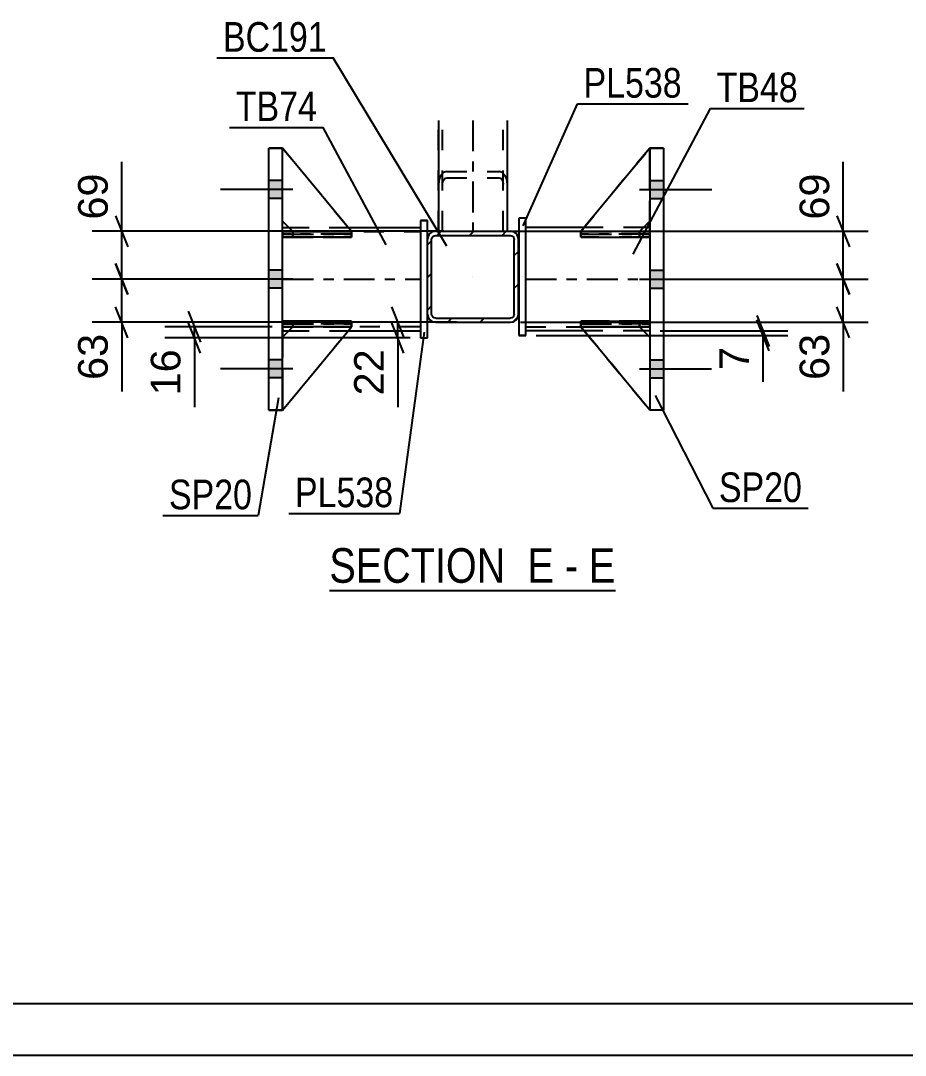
# Model space of a CAD drawing. Header units: millimetres. Extents: x -116 to 725, y -402 to 192.
# Drawn here: x 113.3 to 198.8, y -402.3 to -302.3 of the extents above; entities that cross this region are included whole.
import ezdxf

# ---------------------------------------------------------------- set-up
doc = ezdxf.new("R2010")
doc.units = ezdxf.units.MM
doc.linetypes.add('DXK_LINE_DOT2', pattern=[3.9198, 1.9599, -1.9599])
doc.linetypes.add('DXK_LINE_DOT3', pattern=[5.9187, 2.979, -0.9799, 0.9799, -0.9799])
doc.styles.add('Arial', font='ARIAL.TTF', dxfattribs={"height": 0.2})
doc.styles.add('Arial Narrow', font='ARIALN.TTF', dxfattribs={"height": 0.2})

# ---------------------------------------------------------------- blocks, each defined once
blk = doc.blocks.new('Unknown-203720616-1133')
at = {"color": 5, "linetype": 'Continuous'}
for p, q in [((-110.722, -397.25), (720.278, -397.25)), ((-115.722, -402.25), (725.278, -402.25))]:
    blk.add_line(p, q, dxfattribs=at)
blk = doc.blocks.new('Unknown-203720616-19 - 1498')
at = {"color": 6, "linetype": 'Continuous'}
blk.add_line((143.102, -357.337), (170.749, -357.337), dxfattribs=at)
at = {"color": 0, "linetype": 'Continuous'}
for points in [[(161.21, -356.587), (161.21, -353.087), (143.102, -353.087), (143.102, -356.587)], [(164.817, -356.587), (164.817, -353.087), (162.26, -353.087), (162.26, -356.587)], [(167.142, -356.587), (167.142, -353.087), (165.867, -353.087), (165.867, -356.587)], [(170.749, -356.587), (170.749, -353.087), (168.192, -353.087), (168.192, -356.587)]]:
    blk.add_wipeout(points, dxfattribs=at)
at = {"color": 7, "linetype": 'Continuous', "style": 'Arial Narrow'}
for s, height, p in [('SECTION ', 3.3405, (143.102, -356.587)), ('E', 3.34, (162.26, -356.587)), ('E', 3.34, (168.192, -356.587)), ('-', 3.34, (165.867, -356.587))]:
    blk.add_text(s, height=height, dxfattribs=at).set_placement(p)
blk = doc.blocks.new('Part-203720616-1594 - 1498')
at = {"color": 2, "linetype": 'Continuous'}
for p, q in [((138.581, -322.244), (139.176, -322.244)), ((144.913, -322.244), (151.914, -322.244)), ((138.581, -332.244), (139.186, -332.244)), ((144.921, -332.244), (151.914, -332.244))]:
    blk.add_line(p, q, dxfattribs=at)
at = {"color": 7, "linetype": 'DXK_LINE_DOT2'}
for p, q in [((138.581, -332.244), (138.581, -322.244)), ((138.581, -322.644), (151.914, -322.644)), ((139.176, -322.244), (144.913, -322.244)), ((151.914, -322.244), (151.914, -332.244)), ((151.914, -331.844), (138.581, -331.844)), ((139.186, -332.244), (144.921, -332.244))]:
    blk.add_line(p, q, dxfattribs=at)
at = {"color": 7, "linetype": 'DXK_LINE_DOT3'}
blk.add_line((138.581, -327.244), (151.914, -327.244), dxfattribs=at)
blk = doc.blocks.new('Part-203720616-1634 - 1498')
at = {"color": 7, "linetype": 'DXK_LINE_DOT2'}
for p, q in [((153.647, -322.618), (153.647, -311.906)), ((154.047, -322.618), (154.047, -311.906)), ((159.914, -322.618), (159.914, -311.906)), ((160.314, -322.618), (160.314, -311.906)), ((154.447, -316.834), (154.141, -316.928)), ((154.447, -316.834), (159.514, -316.834)), ((159.82, -316.928), (159.514, -316.834)), ((153.708, -317.599), (153.647, -318.074)), ((153.882, -317.197), (153.708, -317.599)), ((154.141, -316.928), (153.882, -317.197)), ((154.047, -318.074), (154.078, -317.837)), ((154.078, -317.837), (154.165, -317.636)), ((154.165, -317.636), (154.294, -317.501)), ((154.294, -317.501), (154.447, -317.454)), ((154.447, -317.454), (159.514, -317.454)), ((159.514, -317.454), (159.667, -317.501)), ((159.667, -317.501), (159.797, -317.636)), ((159.797, -317.636), (159.884, -317.837)), ((160.08, -317.197), (159.82, -316.928)), ((159.884, -317.837), (159.914, -318.074)), ((160.253, -317.599), (160.08, -317.197)), ((160.314, -318.074), (160.253, -317.599)), ((153.647, -322.618), (160.314, -322.618)), ((153.708, -322.618), (153.647, -322.618))]:
    blk.add_line(p, q, dxfattribs=at)
at = {"color": 7, "linetype": 'DXK_LINE_DOT3'}
blk.add_line((156.981, -311.906), (156.981, -322.001), dxfattribs=at)
blk = doc.blocks.new('Part-203720616-1702 - 1498')
at = {"color": 2, "linetype": 'Continuous'}
for p, q in [((137.248, -314.578), (137.248, -314.578)), ((137.248, -314.578), (138.581, -314.578)), ((137.248, -339.911), (137.248, -314.578)), ((138.581, -314.578), (138.581, -314.578)), ((138.581, -339.911), (138.581, -314.578)), ((138.581, -339.911), (137.248, -339.911))]:
    blk.add_line(p, q, dxfattribs=at)
at = {"color": 7, "linetype": 'DXK_LINE_DOT2'}
for p, q in [((138.581, -314.578), (137.248, -314.578)), ((137.248, -314.578), (137.248, -314.578)), ((138.581, -314.578), (138.581, -314.578)), ((137.248, -339.911), (138.581, -339.911))]:
    blk.add_line(p, q, dxfattribs=at)
blk = doc.blocks.new('Part-203720616-1574 - 1498')
at = {"color": 2, "linetype": 'Continuous'}
for p, q in [((174.082, -314.578), (175.415, -314.578)), ((174.082, -314.578), (174.082, -314.578)), ((174.082, -314.578), (174.082, -339.911)), ((175.415, -314.578), (175.415, -314.578)), ((175.415, -314.578), (175.415, -339.911)), ((175.415, -339.911), (174.082, -339.911))]:
    blk.add_line(p, q, dxfattribs=at)
at = {"color": 7, "linetype": 'DXK_LINE_DOT2'}
for p, q in [((175.415, -314.578), (174.082, -314.578)), ((174.082, -314.578), (174.082, -314.578)), ((175.415, -314.578), (175.415, -314.578)), ((175.415, -339.911), (174.082, -339.911))]:
    blk.add_line(p, q, dxfattribs=at)
blk = doc.blocks.new('Part-203720616-1597 - 1498')
at = {"color": 7, "linetype": 'DXK_LINE_DOT2'}
for p, q in [((167.415, -331.85), (173.082, -331.85)), ((174.082, -339.909), (167.415, -331.85)), ((167.415, -331.85), (167.415, -331.85)), ((173.082, -331.85), (167.415, -331.85)), ((167.415, -331.85), (174.082, -339.909)), ((173.082, -331.85), (174.082, -332.85)), ((173.082, -331.85), (173.082, -331.85)), ((174.082, -332.85), (173.082, -331.85)), ((174.082, -332.85), (174.082, -339.909))]:
    blk.add_line(p, q, dxfattribs=at)
at = {"color": 7, "linetype": 'DXK_LINE_DOT3'}
for p, q in [((167.415, -331.85), (174.082, -331.85)), ((174.082, -331.85), (174.082, -339.909))]:
    blk.add_line(p, q, dxfattribs=at)
blk = doc.blocks.new('Part-203720616-1728 - 1498')
at = {"linetype": 'Continuous'}
h = blk.add_hatch(dxfattribs=at)
h.set_pattern_fill('', scale=0.7, style=0, pattern_type=0)
h.set_pattern_definition([(45, (160.887, -331.357), (-1.57154, 1.57154), [])])
h.paths.add_polyline_path([(160.581, -331.418), (160.887, -331.357), (161.146, -331.184), (161.32, -330.924), (161.381, -330.618), (161.381, -323.418), (161.32, -323.112), (161.146, -322.852), (160.887, -322.679), (160.581, -322.618), (153.381, -322.618), (153.075, -322.679), (152.815, -322.852), (152.642, -323.112), (152.581, -323.418), (152.581, -330.618), (152.642, -330.924), (152.815, -331.184), (153.075, -331.357), (153.381, -331.418)])
h.paths.add_polyline_path([(153.381, -331.018), (153.228, -330.987), (153.098, -330.901), (153.011, -330.771), (152.981, -330.618), (152.981, -323.418), (153.011, -323.265), (153.098, -323.135), (153.228, -323.048), (153.381, -323.018), (160.581, -323.018), (160.734, -323.048), (160.864, -323.135), (160.95, -323.265), (160.981, -323.418), (160.981, -330.618), (160.95, -330.771), (160.864, -330.901), (160.734, -330.987), (160.581, -331.018)])
at = {"color": 2, "linetype": 'Continuous'}
for p, q in [((153.381, -322.618), (153.075, -322.679)), ((153.381, -322.618), (160.581, -322.618)), ((160.887, -322.679), (160.581, -322.618)), ((152.642, -323.112), (152.581, -323.418)), ((152.581, -330.618), (152.581, -323.418)), ((152.981, -323.418), (153.011, -323.265)), ((152.981, -330.618), (152.981, -323.418)), ((153.011, -323.265), (153.098, -323.135)), ((153.098, -323.135), (153.228, -323.048)), ((153.228, -323.048), (153.381, -323.018)), ((153.381, -323.018), (160.581, -323.018)), ((160.581, -323.018), (160.734, -323.048)), ((160.734, -323.048), (160.864, -323.135)), ((160.864, -323.135), (160.95, -323.265)), ((160.95, -323.265), (160.981, -323.418)), ((160.981, -330.618), (160.981, -323.418)), ((161.381, -323.418), (161.32, -323.112)), ((161.381, -330.618), (161.381, -323.418)), ((152.581, -330.618), (152.642, -330.924)), ((153.011, -330.771), (152.981, -330.618)), ((153.098, -330.901), (153.011, -330.771)), ((153.228, -330.987), (153.098, -330.901)), ((160.864, -330.901), (160.734, -330.987)), ((160.95, -330.771), (160.864, -330.901)), ((160.981, -330.618), (160.95, -330.771)), ((161.32, -330.924), (161.381, -330.618)), ((153.075, -331.357), (153.381, -331.418)), ((153.381, -331.018), (153.228, -330.987)), ((153.381, -331.018), (160.581, -331.018)), ((153.381, -331.418), (160.581, -331.418)), ((160.734, -330.987), (160.581, -331.018)), ((160.581, -331.418), (160.887, -331.357))]:
    blk.add_line(p, q, dxfattribs=at)
at = {"color": 7, "linetype": 'DXK_LINE_DOT3'}
blk.add_line((156.981, -327.018), (156.981, -327.018), dxfattribs=at)
at = {"color": 2, "linetype": 'Continuous'}
for centre, start, end in [((153.381, -323.418), 112.5, 157.5), ((160.581, -323.418), 22.5, 67.5), ((153.381, -330.618), 202.5, 247.5), ((160.581, -330.618), 292.5, 337.5)]:
    blk.add_arc(centre, 0.8, start, end, dxfattribs=at)
blk = doc.blocks.new('Part-203720616-1600 - 1498')
at = {"color": 2, "linetype": 'Continuous'}
for p, q in [((167.415, -331.85), (167.415, -331.85)), ((173.082, -331.85), (167.415, -331.85)), ((174.082, -339.909), (167.415, -331.85)), ((173.082, -331.85), (173.082, -331.85)), ((173.082, -331.85), (174.082, -332.85))]:
    blk.add_line(p, q, dxfattribs=at)
at = {"color": 7, "linetype": 'DXK_LINE_DOT2'}
for p, q in [((167.415, -331.85), (173.082, -331.85)), ((174.082, -339.909), (167.415, -331.85)), ((173.082, -331.85), (174.082, -332.85)), ((174.082, -332.85), (174.082, -339.909))]:
    blk.add_line(p, q, dxfattribs=at)
at = {"color": 7, "linetype": 'DXK_LINE_DOT3'}
for p, q in [((167.415, -331.85), (174.082, -331.85)), ((174.082, -331.85), (174.082, -339.909))]:
    blk.add_line(p, q, dxfattribs=at)
blk = doc.blocks.new('Part-203720616-1739 - 1498')
at = {"color": 2, "linetype": 'Continuous'}
for p, q in [((174.082, -314.576), (167.415, -322.649)), ((174.082, -314.578), (174.082, -314.576)), ((174.082, -314.576), (174.082, -314.576)), ((173.088, -322.643), (174.082, -321.649)), ((168.247, -322.649), (167.415, -322.649)), ((167.415, -322.649), (167.415, -322.649))]:
    blk.add_line(p, q, dxfattribs=at)
at = {"color": 7, "linetype": 'DXK_LINE_DOT2'}
for p, q in [((174.082, -314.576), (167.415, -322.649)), ((174.082, -321.649), (174.082, -314.578)), ((173.082, -322.649), (174.082, -321.649)), ((173.082, -322.649), (167.415, -322.649)), ((173.082, -322.649), (168.247, -322.649)), ((173.082, -322.649), (173.088, -322.643)), ((173.082, -322.649), (173.082, -322.649))]:
    blk.add_line(p, q, dxfattribs=at)
at = {"color": 7, "linetype": 'DXK_LINE_DOT3'}
for p, q in [((174.082, -322.649), (174.082, -314.576)), ((167.415, -322.649), (174.082, -322.649))]:
    blk.add_line(p, q, dxfattribs=at)
blk = doc.blocks.new('Bolt-203720616-1611 - 1498')
at = {"linetype": 'Continuous'}
for points in [[(138.581, -319.444), (138.581, -317.711), (137.248, -317.711), (137.248, -319.444)], [(138.581, -319.444), (138.581, -317.711), (137.248, -317.711), (137.248, -319.444)], [(138.581, -319.444), (138.581, -317.711), (137.248, -317.711), (137.248, -319.444)], [(138.581, -328.111), (138.581, -326.378), (137.248, -326.378), (137.248, -328.111)], [(138.581, -328.111), (138.581, -326.378), (137.248, -326.378), (137.248, -328.111)], [(138.581, -336.778), (138.581, -335.044), (137.248, -335.044), (137.248, -336.778)], [(138.581, -336.778), (138.581, -335.044), (137.248, -335.044), (137.248, -336.778)], [(138.581, -336.778), (138.581, -335.044), (137.248, -335.044), (137.248, -336.778)]]:
    blk.add_hatch(color=1, dxfattribs=at).paths.add_polyline_path(points)
at = {"color": 1, "linetype": 'Continuous'}
for p, q in [((138.581, -317.711), (137.248, -317.711)), ((138.581, -317.711), (137.248, -317.711)), ((138.581, -317.711), (137.248, -317.711)), ((139.581, -318.578), (132.581, -318.578)), ((139.581, -318.578), (132.581, -318.578)), ((139.581, -318.578), (132.581, -318.578)), ((138.581, -319.444), (137.248, -319.444)), ((138.581, -319.444), (137.248, -319.444)), ((138.581, -319.444), (137.248, -319.444)), ((138.581, -326.378), (137.248, -326.378)), ((138.581, -326.378), (137.248, -326.378)), ((139.581, -327.244), (132.581, -327.244)), ((139.581, -327.244), (132.581, -327.244)), ((138.581, -328.111), (137.248, -328.111)), ((138.581, -328.111), (137.248, -328.111)), ((139.581, -335.911), (132.581, -335.911)), ((139.581, -335.911), (132.581, -335.911)), ((139.581, -335.911), (132.581, -335.911)), ((138.581, -335.044), (137.248, -335.044)), ((138.581, -335.044), (137.248, -335.044)), ((138.581, -335.044), (137.248, -335.044)), ((138.581, -336.778), (137.248, -336.778)), ((138.581, -336.778), (137.248, -336.778)), ((138.581, -336.778), (137.248, -336.778))]:
    blk.add_line(p, q, dxfattribs=at)
blk = doc.blocks.new('Bolt-203720616-1612 - 1498')
at = {"linetype": 'Continuous'}
for points in [[(175.415, -319.444), (175.415, -317.711), (174.082, -317.711), (174.082, -319.444)], [(175.415, -319.444), (175.415, -317.711), (174.082, -317.711), (174.082, -319.444)], [(175.415, -319.444), (175.415, -317.711), (174.082, -317.711), (174.082, -319.444)], [(175.415, -328.111), (175.415, -326.378), (174.082, -326.378), (174.082, -328.111)], [(175.415, -328.111), (175.415, -326.378), (174.082, -326.378), (174.082, -328.111)], [(175.415, -336.778), (175.415, -335.044), (174.082, -335.044), (174.082, -336.778)], [(175.415, -336.778), (175.415, -335.044), (174.082, -335.044), (174.082, -336.778)], [(175.415, -336.778), (175.415, -335.044), (174.082, -335.044), (174.082, -336.778)]]:
    blk.add_hatch(color=1, dxfattribs=at).paths.add_polyline_path(points)
at = {"color": 1, "linetype": 'Continuous'}
for p, q in [((174.082, -317.711), (175.415, -317.711)), ((174.082, -317.711), (175.415, -317.711)), ((174.082, -317.711), (175.415, -317.711)), ((173.082, -318.578), (180.082, -318.578)), ((173.082, -318.578), (180.082, -318.578)), ((173.082, -318.578), (180.082, -318.578)), ((174.082, -319.444), (175.415, -319.444)), ((174.082, -319.444), (175.415, -319.444)), ((174.082, -319.444), (175.415, -319.444)), ((174.082, -326.378), (175.415, -326.378)), ((174.082, -326.378), (175.415, -326.378)), ((173.082, -327.244), (180.082, -327.244)), ((173.082, -327.244), (180.082, -327.244)), ((174.082, -328.111), (175.415, -328.111)), ((174.082, -328.111), (175.415, -328.111)), ((173.082, -335.911), (180.082, -335.911)), ((173.082, -335.911), (180.082, -335.911)), ((173.082, -335.911), (180.082, -335.911)), ((174.082, -335.044), (175.415, -335.044)), ((174.082, -335.044), (175.415, -335.044)), ((174.082, -335.044), (175.415, -335.044)), ((174.082, -336.778), (175.415, -336.778)), ((174.082, -336.778), (175.415, -336.778)), ((174.082, -336.778), (175.415, -336.778))]:
    blk.add_line(p, q, dxfattribs=at)
blk = doc.blocks.new('Part-203720616-1650 - 1498')
at = {"color": 2, "linetype": 'Continuous'}
for p, q in [((152.581, -321.576), (151.914, -321.576)), ((151.914, -321.576), (151.914, -332.909)), ((152.581, -323.417), (152.581, -321.576)), ((152.581, -332.909), (152.581, -330.619)), ((151.914, -332.909), (152.581, -332.909))]:
    blk.add_line(p, q, dxfattribs=at)
at = {"color": 7, "linetype": 'DXK_LINE_DOT2'}
for p, q in [((151.914, -321.576), (152.581, -321.576)), ((152.581, -330.619), (152.581, -323.417)), ((151.914, -332.909), (152.581, -332.909))]:
    blk.add_line(p, q, dxfattribs=at)
at = {"color": 7, "linetype": 'DXK_LINE_DOT3'}
blk.add_line((152.248, -327.243), (152.248, -327.243), dxfattribs=at)
blk = doc.blocks.new('Part-203720616-1655 - 1498')
at = {"color": 2, "linetype": 'Continuous'}
for p, q in [((162.082, -321.352), (161.415, -321.352)), ((161.415, -321.352), (161.415, -332.685)), ((162.082, -332.685), (162.082, -321.352)), ((161.415, -332.685), (162.082, -332.685))]:
    blk.add_line(p, q, dxfattribs=at)
at = {"color": 7, "linetype": 'DXK_LINE_DOT2'}
for p, q in [((162.082, -321.352), (161.415, -321.352)), ((162.082, -332.685), (161.415, -332.685))]:
    blk.add_line(p, q, dxfattribs=at)
at = {"color": 7, "linetype": 'DXK_LINE_DOT3'}
blk.add_line((161.749, -327.018), (161.749, -327.018), dxfattribs=at)
blk = doc.blocks.new('Part-203720616-1730 - 1498')
at = {"color": 7, "linetype": 'DXK_LINE_DOT2'}
for p, q in [((138.581, -321.649), (138.581, -314.576)), ((138.581, -314.576), (145.247, -322.649)), ((138.581, -314.576), (145.247, -322.649)), ((139.581, -322.649), (138.581, -321.649)), ((139.581, -322.649), (138.581, -321.649)), ((145.247, -322.649), (139.581, -322.649)), ((139.581, -322.649), (139.581, -322.649)), ((139.581, -322.649), (145.247, -322.649)), ((145.247, -322.649), (145.247, -322.649))]:
    blk.add_line(p, q, dxfattribs=at)
at = {"color": 7, "linetype": 'DXK_LINE_DOT3'}
for p, q in [((138.581, -322.649), (138.581, -314.576)), ((145.247, -322.649), (138.581, -322.649))]:
    blk.add_line(p, q, dxfattribs=at)
blk = doc.blocks.new('Part-203720616-1734 - 1498')
at = {"color": 2, "linetype": 'Continuous'}
for p, q in [((167.415, -331.309), (174.082, -331.309)), ((167.415, -331.309), (167.415, -331.843)), ((174.082, -331.843), (167.415, -331.843)), ((174.082, -331.309), (174.082, -331.309)), ((174.082, -331.843), (174.082, -331.309))]:
    blk.add_line(p, q, dxfattribs=at)
at = {"color": 7, "linetype": 'DXK_LINE_DOT2'}
for p, q in [((173.082, -331.309), (167.415, -331.309)), ((167.415, -331.843), (173.082, -331.843)), ((174.082, -331.309), (173.082, -331.309)), ((173.082, -331.309), (173.082, -331.843)), ((173.082, -331.843), (174.082, -331.843)), ((174.082, -331.309), (174.082, -331.309))]:
    blk.add_line(p, q, dxfattribs=at)
blk = doc.blocks.new('Part-203720616-1670 - 1498')
at = {"color": 2, "linetype": 'Continuous'}
for p, q in [((167.749, -322.244), (162.082, -322.244)), ((174.082, -322.244), (173.487, -322.244)), ((167.742, -332.244), (162.082, -332.244)), ((174.082, -332.244), (173.476, -332.244))]:
    blk.add_line(p, q, dxfattribs=at)
at = {"color": 7, "linetype": 'DXK_LINE_DOT2'}
for p, q in [((162.082, -332.244), (162.082, -322.244)), ((174.082, -322.644), (162.082, -322.644)), ((173.487, -322.244), (167.749, -322.244)), ((174.082, -322.244), (174.082, -332.244)), ((162.082, -331.844), (174.082, -331.844)), ((173.476, -332.244), (167.742, -332.244))]:
    blk.add_line(p, q, dxfattribs=at)
at = {"color": 7, "linetype": 'DXK_LINE_DOT3'}
blk.add_line((162.082, -327.244), (174.082, -327.244), dxfattribs=at)
blk = doc.blocks.new('Part-203720616-1680 - 1498')
at = {"color": 2, "linetype": 'Continuous'}
for p, q in [((153.647, -311.906), (153.647, -322.618)), ((160.314, -322.618), (160.314, -311.906))]:
    blk.add_line(p, q, dxfattribs=at)
at = {"color": 7, "linetype": 'DXK_LINE_DOT2'}
for p, q in [((154.047, -322.618), (154.047, -311.906)), ((159.914, -322.618), (159.914, -311.906)), ((153.647, -322.618), (160.314, -322.618))]:
    blk.add_line(p, q, dxfattribs=at)
at = {"color": 7, "linetype": 'DXK_LINE_DOT3'}
blk.add_line((156.981, -311.906), (156.981, -322.618), dxfattribs=at)
blk = doc.blocks.new('Part-203720616-1703 - 1498')
at = {"color": 2, "linetype": 'Continuous'}
for p, q in [((138.58, -323.176), (138.58, -322.643)), ((138.58, -322.643), (144.416, -322.643)), ((145.247, -322.643), (145.242, -322.643)), ((145.247, -323.176), (145.247, -322.643)), ((145.247, -323.176), (138.58, -323.176)), ((138.58, -323.176), (138.58, -323.176))]:
    blk.add_line(p, q, dxfattribs=at)
at = {"color": 7, "linetype": 'DXK_LINE_DOT2'}
for p, q in [((139.58, -322.643), (138.58, -322.643)), ((139.58, -323.176), (139.58, -322.643)), ((139.58, -322.643), (145.242, -322.643)), ((138.58, -323.176), (139.58, -323.176)), ((139.58, -323.176), (145.247, -323.176))]:
    blk.add_line(p, q, dxfattribs=at)
blk = doc.blocks.new('Part-203720616-1704 - 1498')
at = {"color": 2, "linetype": 'Continuous'}
for p, q in [((138.58, -331.843), (138.58, -331.309)), ((145.247, -331.309), (138.58, -331.309)), ((145.247, -331.843), (138.58, -331.843)), ((138.58, -331.843), (138.58, -331.843)), ((145.247, -331.843), (145.247, -331.309))]:
    blk.add_line(p, q, dxfattribs=at)
at = {"color": 7, "linetype": 'DXK_LINE_DOT2'}
for p, q in [((139.58, -331.309), (138.58, -331.309)), ((138.58, -331.843), (139.58, -331.843)), ((139.58, -331.843), (139.58, -331.309)), ((145.247, -331.309), (139.58, -331.309)), ((139.58, -331.843), (145.247, -331.843))]:
    blk.add_line(p, q, dxfattribs=at)
at = {"color": 7, "linetype": 'DXK_LINE_DOT3'}
for p, q in [((138.58, -331.576), (145.247, -331.576)), ((145.247, -331.576), (138.58, -331.576))]:
    blk.add_line(p, q, dxfattribs=at)
blk = doc.blocks.new('Part-203720616-1705 - 1498')
at = {"color": 7, "linetype": 'DXK_LINE_DOT2'}
for p, q in [((138.58, -322.643), (139.58, -322.643)), ((138.581, -322.643), (138.58, -322.643)), ((138.58, -322.643), (138.58, -323.176)), ((145.092, -322.643), (138.581, -322.643)), ((138.581, -322.643), (138.581, -323.176)), ((139.58, -322.643), (145.247, -322.643)), ((139.58, -322.643), (139.58, -323.176)), ((145.247, -322.643), (145.247, -323.176)), ((139.58, -323.176), (138.58, -323.176)), ((138.581, -323.176), (138.58, -323.176)), ((138.581, -323.176), (145.247, -323.176)), ((145.247, -323.176), (139.58, -323.176))]:
    blk.add_line(p, q, dxfattribs=at)
at = {"color": 7, "linetype": 'DXK_LINE_DOT3'}
for p, q in [((138.58, -322.909), (145.247, -322.909)), ((145.247, -322.909), (138.581, -322.909))]:
    blk.add_line(p, q, dxfattribs=at)
blk = doc.blocks.new('Part-203720616-1706 - 1498')
at = {"color": 7, "linetype": 'DXK_LINE_DOT2'}
for p, q in [((138.58, -331.309), (139.58, -331.309)), ((138.581, -331.309), (138.58, -331.309)), ((138.58, -331.309), (138.58, -331.843)), ((139.58, -331.843), (138.58, -331.843)), ((138.581, -331.843), (138.58, -331.843)), ((145.247, -331.309), (138.581, -331.309)), ((138.581, -331.309), (138.581, -331.843)), ((138.581, -331.843), (145.247, -331.843)), ((139.58, -331.309), (145.247, -331.309)), ((139.58, -331.309), (139.58, -331.843)), ((145.247, -331.843), (139.58, -331.843)), ((145.247, -331.309), (145.247, -331.843))]:
    blk.add_line(p, q, dxfattribs=at)
blk = doc.blocks.new('Part-203720616-1707 - 1498')
at = {"color": 2, "linetype": 'Continuous'}
for p, q in [((138.581, -314.576), (138.581, -314.576)), ((138.581, -314.576), (138.581, -314.578)), ((145.247, -322.649), (138.581, -314.576)), ((139.574, -322.643), (138.581, -321.649)), ((144.416, -322.649), (145.247, -322.649)), ((145.247, -322.649), (145.247, -322.649))]:
    blk.add_line(p, q, dxfattribs=at)
at = {"color": 7, "linetype": 'DXK_LINE_DOT2'}
for p, q in [((138.581, -314.576), (145.247, -322.649)), ((138.581, -321.649), (138.581, -314.578)), ((139.581, -322.649), (138.581, -321.649)), ((139.581, -322.649), (139.574, -322.643)), ((145.247, -322.649), (139.581, -322.649)), ((139.581, -322.649), (139.581, -322.649)), ((139.581, -322.649), (144.416, -322.649))]:
    blk.add_line(p, q, dxfattribs=at)
at = {"color": 7, "linetype": 'DXK_LINE_DOT3'}
for p, q in [((138.581, -322.649), (138.581, -314.576)), ((145.247, -322.649), (138.581, -322.649))]:
    blk.add_line(p, q, dxfattribs=at)
blk = doc.blocks.new('Part-203720616-1731 - 1498')
at = {"color": 2, "linetype": 'Continuous'}
for p, q in [((139.581, -331.85), (138.581, -332.85)), ((138.581, -339.909), (145.247, -331.85)), ((145.247, -331.85), (139.581, -331.85)), ((139.581, -331.85), (139.581, -331.85)), ((145.247, -331.85), (145.247, -331.85))]:
    blk.add_line(p, q, dxfattribs=at)
at = {"color": 7, "linetype": 'DXK_LINE_DOT2'}
for p, q in [((138.581, -332.85), (139.581, -331.85)), ((138.581, -339.909), (145.247, -331.85)), ((139.581, -331.85), (145.247, -331.85)), ((138.581, -332.85), (138.581, -339.909))]:
    blk.add_line(p, q, dxfattribs=at)
at = {"color": 7, "linetype": 'DXK_LINE_DOT3'}
for p, q in [((145.247, -331.85), (138.581, -331.85)), ((138.581, -331.85), (138.581, -339.909))]:
    blk.add_line(p, q, dxfattribs=at)
blk = doc.blocks.new('Part-203720616-1732 - 1498')
at = {"color": 7, "linetype": 'DXK_LINE_DOT2'}
for p, q in [((139.581, -331.85), (138.581, -332.85)), ((138.581, -339.909), (145.247, -331.85)), ((138.581, -332.85), (139.581, -331.85)), ((138.581, -339.909), (145.247, -331.85)), ((145.247, -331.85), (139.581, -331.85)), ((139.581, -331.85), (139.581, -331.85)), ((139.581, -331.85), (145.247, -331.85)), ((145.247, -331.85), (145.247, -331.85)), ((138.581, -332.85), (138.581, -339.909))]:
    blk.add_line(p, q, dxfattribs=at)
at = {"color": 7, "linetype": 'DXK_LINE_DOT3'}
for p, q in [((145.247, -331.85), (138.581, -331.85)), ((138.581, -331.85), (138.581, -339.909))]:
    blk.add_line(p, q, dxfattribs=at)
blk = doc.blocks.new('Part-203720616-1733 - 1498')
at = {"color": 2, "linetype": 'Continuous'}
for p, q in [((167.42, -322.643), (167.415, -322.643)), ((167.415, -322.643), (167.415, -323.176)), ((174.082, -322.643), (168.247, -322.643)), ((174.082, -322.643), (174.082, -322.643)), ((174.082, -322.643), (174.082, -323.176)), ((167.415, -323.176), (174.082, -323.176))]:
    blk.add_line(p, q, dxfattribs=at)
at = {"color": 7, "linetype": 'DXK_LINE_DOT2'}
for p, q in [((168.247, -322.643), (167.42, -322.643)), ((173.082, -322.643), (167.42, -322.643)), ((173.082, -322.643), (174.082, -322.643)), ((173.082, -322.643), (173.082, -323.176)), ((174.082, -322.643), (174.082, -322.643)), ((167.415, -323.176), (173.082, -323.176)), ((173.082, -323.176), (174.082, -323.176))]:
    blk.add_line(p, q, dxfattribs=at)
blk = doc.blocks.new('Part-203720616-1735 - 1498')
at = {"color": 7, "linetype": 'DXK_LINE_DOT2'}
for p, q in [((167.415, -323.176), (167.415, -322.643)), ((167.415, -322.643), (173.082, -322.643)), ((174.082, -322.643), (167.415, -322.643)), ((173.082, -323.176), (173.082, -322.643)), ((173.082, -322.643), (174.082, -322.643)), ((174.082, -323.176), (174.082, -322.643)), ((174.082, -323.176), (174.082, -322.643)), ((174.082, -322.643), (174.082, -322.643)), ((173.082, -323.176), (167.415, -323.176)), ((167.415, -323.176), (174.082, -323.176)), ((174.082, -323.176), (173.082, -323.176)), ((174.082, -323.176), (174.082, -323.176))]:
    blk.add_line(p, q, dxfattribs=at)
at = {"color": 7, "linetype": 'DXK_LINE_DOT3'}
for p, q in [((174.082, -322.909), (167.415, -322.909)), ((167.415, -322.909), (174.082, -322.909))]:
    blk.add_line(p, q, dxfattribs=at)
blk = doc.blocks.new('Part-203720616-1736 - 1498')
at = {"color": 7, "linetype": 'DXK_LINE_DOT2'}
for p, q in [((167.415, -331.843), (167.415, -331.309)), ((167.415, -331.309), (173.082, -331.309)), ((174.082, -331.309), (167.415, -331.309)), ((173.082, -331.843), (167.415, -331.843)), ((167.415, -331.843), (174.082, -331.843)), ((173.082, -331.843), (173.082, -331.309)), ((173.082, -331.309), (174.082, -331.309)), ((174.082, -331.843), (173.082, -331.843)), ((174.082, -331.843), (174.082, -331.309)), ((174.082, -331.843), (174.082, -331.309)), ((174.082, -331.309), (174.082, -331.309)), ((174.082, -331.843), (174.082, -331.843))]:
    blk.add_line(p, q, dxfattribs=at)
at = {"color": 7, "linetype": 'DXK_LINE_DOT3'}
for p, q in [((174.082, -331.576), (167.415, -331.576)), ((167.415, -331.576), (174.082, -331.576))]:
    blk.add_line(p, q, dxfattribs=at)
blk = doc.blocks.new('Part-203720616-1742 - 1498')
at = {"color": 7, "linetype": 'DXK_LINE_DOT2'}
for p, q in [((174.082, -314.576), (167.415, -322.649)), ((167.415, -322.649), (174.082, -314.576)), ((174.082, -321.649), (174.082, -314.576)), ((173.082, -322.649), (174.082, -321.649)), ((173.082, -322.649), (174.082, -321.649)), ((167.415, -322.649), (173.082, -322.649)), ((167.415, -322.649), (167.415, -322.649)), ((173.082, -322.649), (167.415, -322.649)), ((173.082, -322.649), (173.082, -322.649))]:
    blk.add_line(p, q, dxfattribs=at)
at = {"color": 7, "linetype": 'DXK_LINE_DOT3'}
for p, q in [((174.082, -322.649), (174.082, -314.576)), ((167.415, -322.649), (174.082, -322.649))]:
    blk.add_line(p, q, dxfattribs=at)
blk = doc.blocks.new('StraightDimension-203720616-1762 - 1498')
at = {"color": 7, "linetype": 'Continuous'}
for p, q in [((122.423, -325.744), (123.623, -328.744)), ((136.248, -327.244), (120.173, -327.244)), ((123.023, -331.418), (123.023, -327.244)), ((123.623, -332.918), (122.423, -329.918)), ((155.39, -331.418), (120.173, -331.418)), ((123.023, -331.418), (123.023, -338.115)), ((123.023, -331.418), (123.023, -338.115))]:
    blk.add_line(p, q, dxfattribs=at)
at = {"color": 0}
blk.add_wipeout([(122.273, -331.943), (118.073, -331.943), (118.073, -337.59), (122.273, -337.59)], dxfattribs=at)
at = {"color": 3, "style": 'Arial'}
blk.add_text('63', height=2.8652, rotation=90.00021, dxfattribs=at).set_placement((121.673, -336.99))
blk = doc.blocks.new('StraightDimension-203720616-1789 - 1498')
at = {"color": 7, "linetype": 'Continuous'}
for p, q in [((192.778, -322.618), (192.778, -315.921)), ((192.778, -322.618), (192.778, -315.921)), ((192.178, -321.118), (193.378, -324.118)), ((160.151, -322.618), (195.178, -322.618)), ((192.778, -327.244), (192.778, -322.618)), ((193.378, -328.744), (192.178, -325.744)), ((176.415, -327.244), (195.178, -327.244))]:
    blk.add_line(p, q, dxfattribs=at)
at = {"color": 0}
blk.add_wipeout([(192.028, -316.446), (187.828, -316.446), (187.828, -322.093), (192.028, -322.093)], dxfattribs=at)
at = {"color": 3, "style": 'Arial'}
blk.add_text('69', height=2.8652, rotation=90.00021, dxfattribs=at).set_placement((191.428, -321.493))
blk = doc.blocks.new('StraightDimension-203720616-1804 - 1498')
at = {"color": 7, "linetype": 'Continuous'}
for p, q in [((149.112, -329.918), (150.312, -332.918)), ((153.177, -331.418), (146.862, -331.418)), ((150.312, -334.409), (149.112, -331.409)), ((149.712, -332.909), (149.712, -331.418)), ((150.914, -332.909), (146.862, -332.909)), ((149.712, -332.909), (149.712, -339.607)), ((149.712, -332.909), (149.712, -339.607))]:
    blk.add_line(p, q, dxfattribs=at)
at = {"color": 0}
blk.add_wipeout([(148.962, -333.434), (144.762, -333.434), (144.762, -339.082), (148.962, -339.082)], dxfattribs=at)
at = {"color": 3, "style": 'Arial'}
blk.add_text('22', height=2.8652, rotation=90.00021, dxfattribs=at).set_placement((148.362, -338.482))
blk = doc.blocks.new('StraightDimension-203720616-1744 - 1498')
at = {"color": 7, "linetype": 'Continuous'}
for p, q in [((123.023, -322.618), (123.023, -315.921)), ((123.023, -322.618), (123.023, -315.921)), ((122.423, -321.118), (123.623, -324.118)), ((154.167, -322.618), (120.173, -322.618)), ((123.023, -327.244), (123.023, -322.618)), ((123.623, -328.744), (122.423, -325.744)), ((136.248, -327.244), (120.173, -327.244))]:
    blk.add_line(p, q, dxfattribs=at)
at = {"color": 0}
blk.add_wipeout([(122.273, -316.446), (118.073, -316.446), (118.073, -322.093), (122.273, -322.093)], dxfattribs=at)
at = {"color": 3, "style": 'Arial'}
blk.add_text('69', height=2.8652, rotation=90.00021, dxfattribs=at).set_placement((121.673, -321.493))
blk = doc.blocks.new('StraightDimension-203720616-1815 - 1498')
at = {"color": 7, "linetype": 'Continuous'}
for p, q in [((129.454, -330.35), (130.654, -333.35)), ((137.581, -331.85), (127.204, -331.85)), ((130.654, -334.409), (129.454, -331.409)), ((130.054, -332.909), (130.054, -331.85)), ((150.914, -332.909), (127.204, -332.909)), ((130.054, -332.909), (130.054, -339.607)), ((130.054, -332.909), (130.054, -339.607))]:
    blk.add_line(p, q, dxfattribs=at)
at = {"color": 0}
blk.add_wipeout([(129.304, -333.434), (125.104, -333.434), (125.104, -339.082), (129.304, -339.082)], dxfattribs=at)
at = {"color": 3, "style": 'Arial'}
blk.add_text('16', height=2.8652, rotation=90.00021, dxfattribs=at).set_placement((128.704, -338.482))
blk = doc.blocks.new('StraightDimension-203720616-1776 - 1498')
at = {"color": 7, "linetype": 'Continuous'}
for p, q in [((192.178, -325.744), (193.378, -328.744)), ((176.415, -327.244), (195.178, -327.244)), ((192.778, -331.418), (192.778, -327.244)), ((193.378, -332.918), (192.178, -329.918)), ((161.581, -331.418), (195.178, -331.418)), ((192.778, -331.418), (192.778, -338.115)), ((192.778, -331.418), (192.778, -338.115))]:
    blk.add_line(p, q, dxfattribs=at)
at = {"color": 0}
blk.add_wipeout([(192.028, -331.943), (187.828, -331.943), (187.828, -337.59), (192.028, -337.59)], dxfattribs=at)
at = {"color": 3, "style": 'Arial'}
blk.add_text('63', height=2.8652, rotation=90.00021, dxfattribs=at).set_placement((191.428, -336.99))
blk = doc.blocks.new('StraightDimension-203720616-1829 - 1498')
at = {"color": 7, "linetype": 'Continuous'}
for p, q in [((184.423, -330.745), (185.623, -333.745)), ((185.623, -334.185), (184.423, -331.185)), ((163.082, -332.685), (187.423, -332.685)), ((175.082, -332.245), (187.423, -332.245)), ((185.023, -332.685), (185.023, -332.245)), ((185.023, -332.685), (185.023, -337.159)), ((185.023, -332.685), (185.023, -337.159))]:
    blk.add_line(p, q, dxfattribs=at)
at = {"color": 0}
blk.add_wipeout([(184.273, -333.21), (180.073, -333.21), (180.073, -336.634), (184.273, -336.634)], dxfattribs=at)
at = {"color": 3, "style": 'Arial'}
blk.add_text('7', height=2.865, rotation=90.00021, dxfattribs=at).set_placement((183.673, -336.034))
blk = doc.blocks.new('Mark-203720616-1698 - 1498')
at = {"color": 30, "linetype": 'Continuous'}
for p in [(138.177, -338.703), (126.991, -350.087)]:
    blk.add_line(p, (136.23, -350.087), dxfattribs=at)
at = {"color": 0}
blk.add_wipeout([(135.63, -349.487), (135.63, -346.487), (127.591, -346.487), (127.591, -349.487)], dxfattribs=at)
blk.add_wipeout([(135.63, -349.487), (135.63, -346.487), (127.591, -346.487), (127.591, -349.487)], dxfattribs=at)
at = {"color": 3, "style": 'Arial Narrow'}
blk.add_text('SP20', height=2.8633, dxfattribs=at).set_placement((127.591, -349.487))
blk = doc.blocks.new('Mark-203720616-1570 - 1498')
at = {"color": 30, "linetype": 'Continuous'}
for p, q in [((174.616, -338.496), (180.162, -349.391)), ((180.162, -349.391), (189.401, -349.391))]:
    blk.add_line(p, q, dxfattribs=at)
at = {"color": 0}
blk.add_wipeout([(188.801, -348.791), (188.801, -345.791), (180.762, -345.791), (180.762, -348.791)], dxfattribs=at)
blk.add_wipeout([(188.801, -348.791), (188.801, -345.791), (180.762, -345.791), (180.762, -348.791)], dxfattribs=at)
at = {"color": 3, "style": 'Arial Narrow'}
blk.add_text('SP20', height=2.8633, dxfattribs=at).set_placement((180.762, -348.791))
blk = doc.blocks.new('Mark-203720616-1590 - 1498')
at = {"color": 30, "linetype": 'Continuous'}
for p in [(133.452, -312.579), (148.595, -323.924)]:
    blk.add_line(p, (142.506, -312.579), dxfattribs=at)
at = {"color": 0}
blk.add_wipeout([(141.906, -311.979), (141.906, -308.979), (134.052, -308.979), (134.052, -311.979)], dxfattribs=at)
blk.add_wipeout([(141.906, -311.979), (141.906, -308.979), (134.052, -308.979), (134.052, -311.979)], dxfattribs=at)
at = {"color": 3, "style": 'Arial Narrow'}
blk.add_text('TB74', height=2.8633, dxfattribs=at).set_placement((134.052, -311.979))
blk = doc.blocks.new('Mark-203720616-1646 - 1498')
at = {"color": 30, "linetype": 'Continuous'}
for p in [(152.279, -332.381), (139.177, -349.882)]:
    blk.add_line(p, (149.881, -349.882), dxfattribs=at)
at = {"color": 0}
blk.add_wipeout([(149.281, -349.282), (149.281, -346.282), (139.777, -346.282), (139.777, -349.282)], dxfattribs=at)
blk.add_wipeout([(149.281, -349.282), (149.281, -346.282), (139.777, -346.282), (139.777, -349.282)], dxfattribs=at)
at = {"color": 3, "style": 'Arial Narrow'}
blk.add_text('PL538', height=2.8633, dxfattribs=at).set_placement((139.777, -349.282))
blk = doc.blocks.new('Mark-203720616-1651 - 1498')
at = {"color": 30, "linetype": 'Continuous'}
for p, q in [((161.834, -322.112), (167.076, -310.307)), ((167.076, -310.307), (177.78, -310.307))]:
    blk.add_line(p, q, dxfattribs=at)
at = {"color": 0}
blk.add_wipeout([(177.18, -309.707), (177.18, -306.707), (167.676, -306.707), (167.676, -309.707)], dxfattribs=at)
blk.add_wipeout([(177.18, -309.707), (177.18, -306.707), (167.676, -306.707), (167.676, -309.707)], dxfattribs=at)
at = {"color": 3, "style": 'Arial Narrow'}
blk.add_text('PL538', height=2.8633, dxfattribs=at).set_placement((167.676, -309.707))
blk = doc.blocks.new('Mark-203720616-1666 - 1498')
at = {"color": 30, "linetype": 'Continuous'}
for p, q in [((172.474, -324.848), (179.939, -310.745)), ((179.939, -310.745), (188.993, -310.745))]:
    blk.add_line(p, q, dxfattribs=at)
at = {"color": 0}
blk.add_wipeout([(188.393, -310.145), (188.393, -307.145), (180.539, -307.145), (180.539, -310.145)], dxfattribs=at)
blk.add_wipeout([(188.393, -310.145), (188.393, -307.145), (180.539, -307.145), (180.539, -310.145)], dxfattribs=at)
at = {"color": 3, "style": 'Arial Narrow'}
blk.add_text('TB48', height=2.8633, dxfattribs=at).set_placement((180.539, -310.145))
blk = doc.blocks.new('Mark-203720616-1724 - 1498')
at = {"color": 30, "linetype": 'Continuous'}
for p in [(132.216, -305.873), (154.466, -324.058)]:
    blk.add_line(p, (143.464, -305.873), dxfattribs=at)
at = {"color": 0}
blk.add_wipeout([(142.864, -305.273), (142.864, -302.273), (132.816, -302.273), (132.816, -305.273)], dxfattribs=at)
blk.add_wipeout([(142.864, -305.273), (142.864, -302.273), (132.816, -302.273), (132.816, -305.273)], dxfattribs=at)
at = {"color": 3, "style": 'Arial Narrow'}
blk.add_text('BC191', height=2.8633, dxfattribs=at).set_placement((132.816, -305.273))

msp = doc.modelspace()

# ---------------------------------------------------------------- block references
for name in ['Unknown-203720616-1133', 'Part-203720616-1634 - 1498', 'Part-203720616-1680 - 1498', 'Part-203720616-1702 - 1498', 'Part-203720616-1730 - 1498', 'Part-203720616-1707 - 1498', 'Part-203720616-1739 - 1498', 'Part-203720616-1742 - 1498', 'Part-203720616-1574 - 1498', 'Bolt-203720616-1611 - 1498', 'Bolt-203720616-1612 - 1498', 'Part-203720616-1650 - 1498', 'Part-203720616-1655 - 1498', 'Part-203720616-1703 - 1498', 'Part-203720616-1705 - 1498', 'Part-203720616-1594 - 1498', 'Part-203720616-1728 - 1498', 'Part-203720616-1670 - 1498', 'Part-203720616-1733 - 1498', 'Part-203720616-1735 - 1498', 'Part-203720616-1704 - 1498', 'Part-203720616-1706 - 1498', 'Part-203720616-1731 - 1498', 'Part-203720616-1732 - 1498', 'Part-203720616-1734 - 1498', 'Part-203720616-1736 - 1498', 'Part-203720616-1597 - 1498', 'Part-203720616-1600 - 1498']:
    msp.add_blockref(name, (0, 0))

# ---------------------------------------------------------------- next in the draw order: block references
for name in ['StraightDimension-203720616-1789 - 1498', 'StraightDimension-203720616-1762 - 1498', 'Unknown-203720616-19 - 1498']:
    msp.add_blockref(name, (0, 0))

# ---------------------------------------------------------------- next in the draw order: block references
for name in ['Mark-203720616-1651 - 1498', 'StraightDimension-203720616-1744 - 1498', 'StraightDimension-203720616-1776 - 1498', 'StraightDimension-203720616-1804 - 1498']:
    msp.add_blockref(name, (0, 0))

# ---------------------------------------------------------------- next in the draw order: block references
for name in ['Mark-203720616-1666 - 1498', 'Mark-203720616-1590 - 1498', 'StraightDimension-203720616-1815 - 1498', 'StraightDimension-203720616-1829 - 1498', 'Mark-203720616-1570 - 1498']:
    msp.add_blockref(name, (0, 0))

# ---------------------------------------------------------------- next in the draw order: block references
for name in ['Mark-203720616-1724 - 1498', 'Mark-203720616-1646 - 1498', 'Mark-203720616-1698 - 1498']:
    msp.add_blockref(name, (0, 0))

doc.saveas('drawing.dxf')
